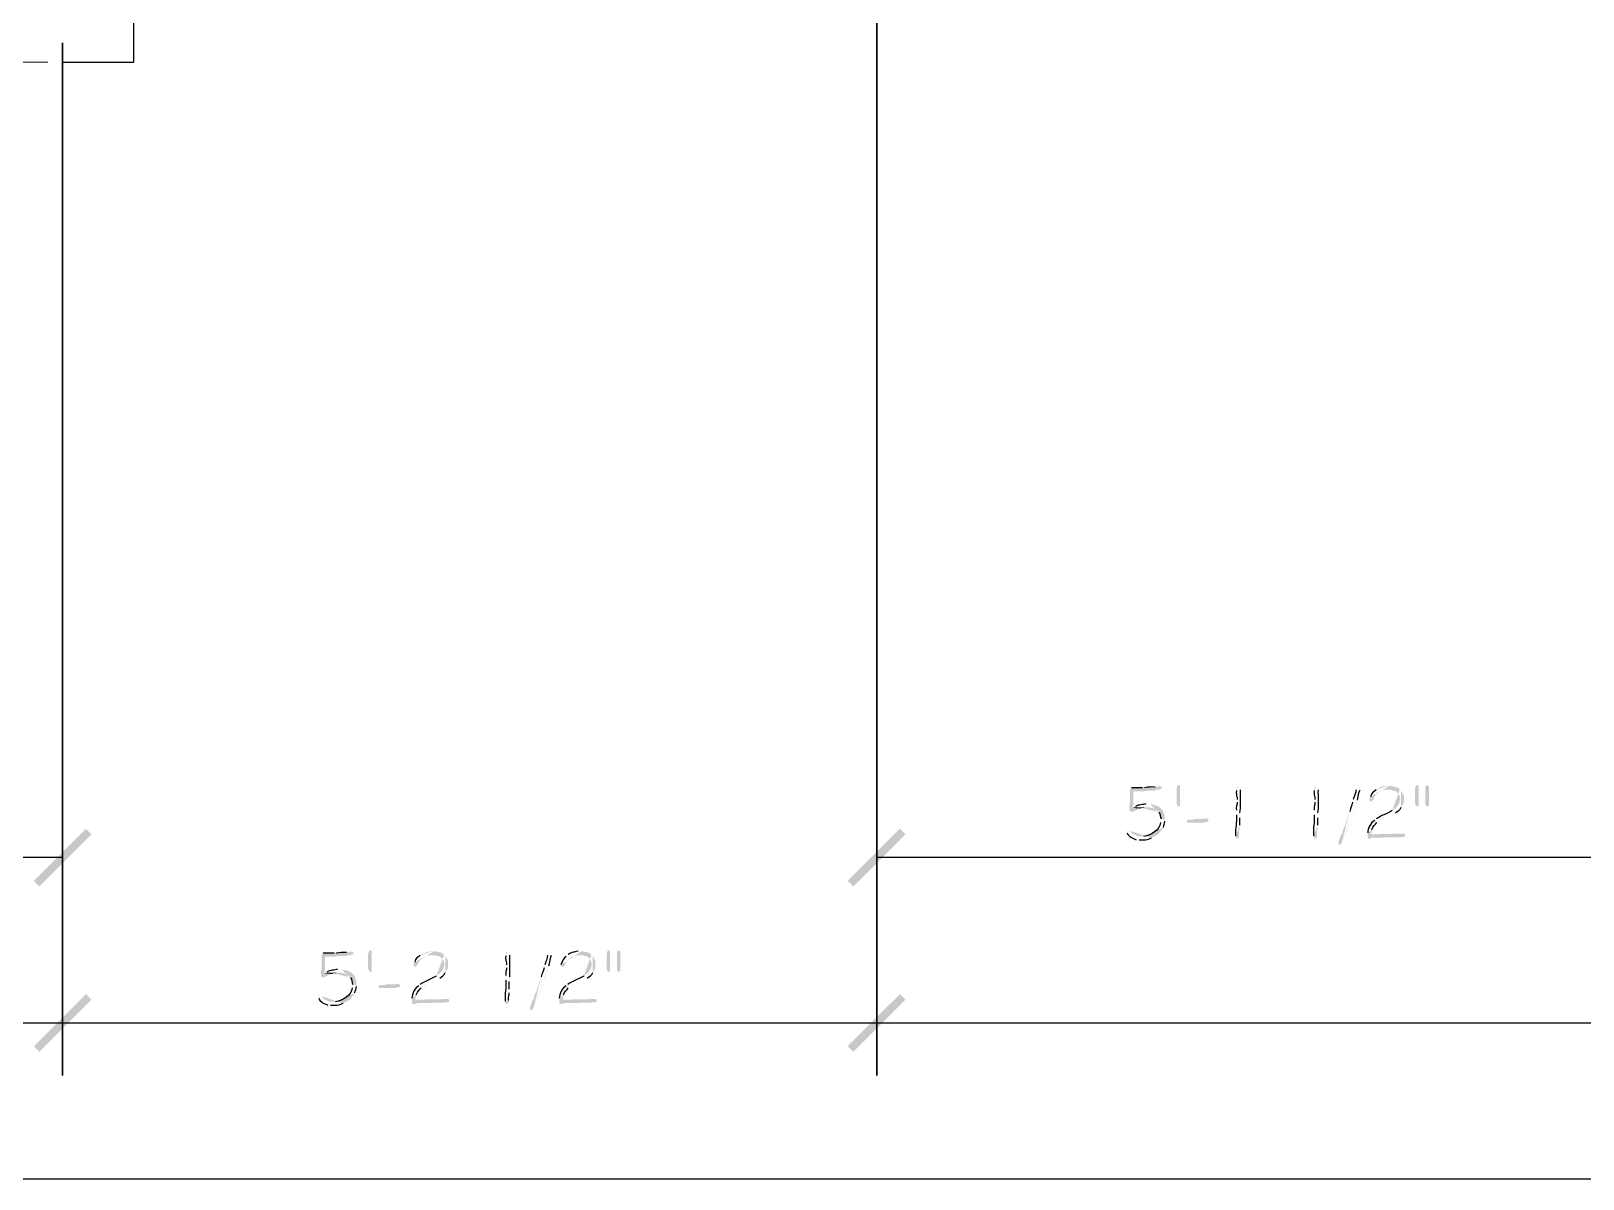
# Model space of a CAD drawing. Header units: inches. Extents: x -167 to 6071, y -6287 to -2731.
# Drawn here: x 494.5 to 613.6, y -6161.3 to -6073.2 of the extents above; entities that cross this region are included whole.
import ezdxf

# ---------------------------------------------------------------- set-up
doc = ezdxf.new("R2010")
doc.units = ezdxf.units.IN
doc.header["$LTSCALE"] = 96
doc.header["$MEASUREMENT"] = 0
doc.linetypes.add('Dash', pattern=[0.225, 0.15, -0.075])
doc.layers.add('Furniture', color=7, linetype='Continuous', lineweight=5, true_color=0x994d00)
doc.layers.add('PDF_Geometry', color=7, linetype='Continuous', true_color=0x4a4a4a)
doc.layers.add('PDF_Solid Fills', color=7, linetype='Continuous')

msp = doc.modelspace()

# ---------------------------------------------------------------- hatches: boundary and pattern name
at = {"layer": 'PDF_Solid Fills', "true_color": 0x4a4a4a, "transparency": 33554559}
h = msp.add_hatch(color=251, dxfattribs=at)
h.paths.add_polyline_path([(581.13, -6131.14), (580.97, -6131.14), (580.76, -6131.19)], flags=0)
h.paths.add_polyline_path([(579.96, -6131.24), (579.8, -6131.24)], flags=0)
h.paths.add_polyline_path([(578.94, -6131.24), (578.89, -6131.3), (578.84, -6131.4), (578.84, -6132.47), (578.78, -6132.58), (578.78, -6132.95), (578.84, -6133.06), (578.94, -6133.11), (579, -6133.11), (579.53, -6132.84), (579.64, -6132.84), (579.05, -6132.79), (579.05, -6132.63), (579.1, -6132.52), (579.1, -6131.51), (579.9, -6131.51), (580.12, -6131.46), (580.76, -6131.46), (580.86, -6131.4), (581.08, -6131.4), (581.13, -6131.35), (581.18, -6131.35), (581.24, -6131.3), (581.29, -6131.3), (581.29, -6131.24), (581.24, -6131.19), (581.24, -6131.14)], flags=0)
for points in [[(582.68, -6131.3), (582.68, -6132.63), (582.57, -6132.68), (582.46, -6132.63), (582.46, -6132.52), (582.41, -6132.47), (582.41, -6131.3), (582.46, -6131.14), (582.46, -6131.08), (582.57, -6131.03), (582.68, -6131.08)], [(600.86, -6131.03), (600.76, -6131.08), (600.76, -6131.14), (600.7, -6131.3), (600.7, -6132.47), (600.76, -6132.52), (600.76, -6132.63), (600.86, -6132.68), (600.97, -6132.63), (600.97, -6131.08)], [(601.61, -6131.03), (601.5, -6131.14), (601.5, -6132.52), (601.56, -6132.63), (601.61, -6132.68), (601.72, -6132.63), (601.77, -6132.58), (601.77, -6131.19), (601.72, -6131.08)], [(579.16, -6132.74), (579.05, -6132.79), (579.64, -6132.84), (579.74, -6132.79), (579.9, -6132.79), (580.01, -6132.74), (580.17, -6132.74)], [(584.7, -6133.59), (584.6, -6133.59), (584.49, -6133.64), (583.8, -6133.64), (583.69, -6133.7), (583.26, -6133.7), (583.21, -6133.8), (583.26, -6133.91), (584.54, -6133.91), (584.6, -6133.86), (584.76, -6133.86), (584.86, -6133.8), (584.86, -6133.75), (584.81, -6133.64)], [(599.8, -6134.76), (597.34, -6134.82), (597.08, -6134.82), (597.08, -6135.14), (597.29, -6135.14), (597.34, -6135.08), (599.74, -6135.03), (599.8, -6135.03), (599.9, -6134.98), (599.96, -6134.92), (599.9, -6134.82), (599.9, -6134.76)], [(520.65, -6143.99), (520.65, -6145.32), (520.54, -6145.38), (520.44, -6145.32), (520.44, -6145.22), (520.38, -6145.16), (520.38, -6143.99), (520.44, -6143.83), (520.44, -6143.78), (520.54, -6143.72), (520.65, -6143.78)], [(538.84, -6143.72), (538.73, -6143.78), (538.73, -6143.83), (538.68, -6143.99), (538.68, -6145.16), (538.73, -6145.22), (538.73, -6145.32), (538.84, -6145.38), (538.94, -6145.32), (538.94, -6143.78)], [(539.58, -6143.72), (539.53, -6143.78), (539.48, -6143.83), (539.48, -6145.22), (539.53, -6145.32), (539.58, -6145.38), (539.69, -6145.32), (539.74, -6145.27), (539.74, -6143.88), (539.69, -6143.78)], [(517.13, -6145.43), (517.02, -6145.48), (517.61, -6145.54), (517.72, -6145.48), (517.88, -6145.48), (517.98, -6145.43), (518.14, -6145.43)], [(522.68, -6146.28), (522.57, -6146.28), (522.46, -6146.34), (521.77, -6146.34), (521.66, -6146.39), (521.24, -6146.39), (521.18, -6146.5), (521.24, -6146.6), (522.52, -6146.6), (522.57, -6146.55), (522.73, -6146.55), (522.84, -6146.5), (522.84, -6146.44), (522.78, -6146.34)], [(526.46, -6147.46), (524.01, -6147.51), (523.74, -6147.51), (523.74, -6147.83), (523.96, -6147.83), (524.01, -6147.78), (526.41, -6147.72), (526.46, -6147.72), (526.57, -6147.67), (526.62, -6147.62), (526.57, -6147.51), (526.57, -6147.46)], [(537.77, -6147.46), (535.32, -6147.51), (535.05, -6147.51), (535.05, -6147.83), (535.26, -6147.83), (535.32, -6147.78), (537.72, -6147.72), (537.77, -6147.72), (537.88, -6147.67), (537.93, -6147.62), (537.88, -6147.51), (537.88, -6147.46)]]:
    msp.add_hatch(color=251, dxfattribs=at).paths.add_polyline_path(points)
h = msp.add_hatch(color=251, dxfattribs=at)
h.paths.add_polyline_path([(587.16, -6131.14), (587.05, -6131.19), (587, -6131.35), (587, -6131.46)], flags=0)
h.paths.add_polyline_path([(587.05, -6132.15), (587.05, -6132.36)], flags=0)
h.paths.add_polyline_path([(587, -6132.95), (587, -6133.32)], flags=0)
h.paths.add_polyline_path([(586.94, -6134.92), (586.94, -6135.08), (587.05, -6135.14), (587.16, -6135.08), (587.21, -6135.03), (587.21, -6134.5), (587.26, -6134.39), (587.26, -6134.12)], flags=0)
h.paths.add_polyline_path([(587.26, -6133.54), (587.26, -6133.16)], flags=0)
h.paths.add_polyline_path([(587.32, -6131.4), (587.32, -6131.3), (587.26, -6131.19)], flags=0)
h = msp.add_hatch(color=251, dxfattribs=at)
h.paths.add_polyline_path([(593.13, -6131.14), (593.02, -6131.19), (592.97, -6131.35), (592.97, -6131.46)], flags=0)
h.paths.add_polyline_path([(593.02, -6132.15), (593.02, -6132.36)], flags=0)
h.paths.add_polyline_path([(592.97, -6132.95), (592.97, -6133.32)], flags=0)
h.paths.add_polyline_path([(592.92, -6134.92), (592.92, -6135.08), (593.02, -6135.14), (593.13, -6135.08), (593.18, -6135.03), (593.18, -6134.5), (593.24, -6134.39), (593.24, -6134.12)], flags=0)
h.paths.add_polyline_path([(593.24, -6133.54), (593.24, -6133.16)], flags=0)
h.paths.add_polyline_path([(593.29, -6131.4), (593.29, -6131.3), (593.24, -6131.19)], flags=0)
h = msp.add_hatch(color=251, dxfattribs=at)
h.paths.add_polyline_path([(596.33, -6131.14), (596.28, -6131.19), (596.22, -6131.3), (596.17, -6131.4)], flags=0)
h.paths.add_polyline_path([(595.96, -6132.15), (595.96, -6132.26), (595.9, -6132.36)], flags=0)
h.paths.add_polyline_path([(595.69, -6133.06), (595.69, -6133.16), (595.64, -6133.27), (595.58, -6133.38), (595.53, -6133.48), (595.53, -6133.59), (595.48, -6133.7), (595.42, -6133.86), (595.37, -6133.96), (595.37, -6134.07), (595.32, -6134.18), (595.26, -6134.28), (595.21, -6134.39), (595.16, -6134.5), (595.16, -6134.6), (595.1, -6134.76), (595, -6134.92), (594.94, -6135.08), (594.89, -6135.24), (594.84, -6135.35), (594.84, -6135.46), (594.78, -6135.46), (594.84, -6135.56), (594.94, -6135.62), (595, -6135.56), (595.05, -6135.56), (595.05, -6135.46), (595.1, -6135.4)], flags=0)
h.paths.add_polyline_path([(595.1, -6135.4, 0.021662), (595.85, -6133.43)], flags=0)
h.paths.add_polyline_path([(595.85, -6133.43), (595.9, -6133.32), (595.96, -6133.16), (595.96, -6133.06), (596.06, -6132.84), (596.06, -6132.74), (596.17, -6132.52), (596.17, -6132.42), (596.22, -6132.31), (596.28, -6132.2)], flags=0)
h.paths.add_polyline_path([(596.49, -6131.4), (596.49, -6131.3), (596.44, -6131.19)], flags=0)
h = msp.add_hatch(color=251, dxfattribs=at)
h.paths.add_polyline_path([(599.53, -6131.4), (598.68, -6131.4), (598.89, -6131.4), (599, -6131.46), (599.1, -6131.46), (599.32, -6131.56), (599.32, -6131.62), (599.42, -6131.67), (599.48, -6131.78), (599.53, -6131.88), (599.53, -6131.99), (599.58, -6132.1), (599.53, -6132.2), (599.53, -6132.31), (599.48, -6132.42), (599.42, -6132.52), (599.42, -6132.58), (599.32, -6132.68), (599.26, -6132.74), (599.16, -6132.84), (599.05, -6132.9), (599.05, -6132.95), (598.94, -6133)], flags=0)
h.paths.add_polyline_path([(597.72, -6133.64), (597.66, -6133.64), (597.61, -6133.75)], flags=0)
h.paths.add_polyline_path([(597.08, -6134.71), (597.08, -6134.82), (597.34, -6134.82), (597.34, -6134.71), (597.4, -6134.55), (597.4, -6134.44)], flags=0)
h.paths.add_polyline_path([(597.77, -6133.91), (597.88, -6133.86), (597.98, -6133.8), (598.09, -6133.7), (598.2, -6133.7), (598.3, -6133.64), (598.41, -6133.59), (598.46, -6133.54), (598.62, -6133.48), (598.73, -6133.43), (598.89, -6133.32), (599, -6133.27), (599.1, -6133.22), (599.21, -6133.16)], flags=0)
h.paths.add_polyline_path([(599.64, -6132.74), (599.69, -6132.63), (599.74, -6132.58), (599.8, -6132.47), (599.85, -6132.36), (599.85, -6131.88), (599.8, -6131.72), (599.74, -6131.67), (599.69, -6131.56), (599.64, -6131.46)], flags=0)
h = msp.add_hatch(color=251, dxfattribs=at)
h.paths.add_polyline_path([(598.68, -6131.08), (598.52, -6131.08), (598.36, -6131.14), (598.25, -6131.14), (598.14, -6131.19), (598.04, -6131.19), (597.98, -6131.24), (597.77, -6131.35), (597.72, -6131.4)], flags=0)
h.paths.add_polyline_path([(597.29, -6131.94), (597.18, -6132.15), (597.24, -6132.26), (597.34, -6132.31), (597.4, -6132.26), (597.5, -6132.15), (597.5, -6132.1), (597.56, -6131.99), (597.61, -6131.94), (597.61, -6131.88), (597.66, -6131.83), (597.77, -6131.72), (597.88, -6131.67), (597.93, -6131.56), (598.04, -6131.51), (598.09, -6131.51), (598.3, -6131.4), (599.53, -6131.4), (599.48, -6131.3), (599.26, -6131.19), (599.16, -6131.19), (599.05, -6131.14), (598.94, -6131.14), (598.78, -6131.08)], flags=0)
h = msp.add_hatch(color=251, dxfattribs=at)
h.paths.add_polyline_path([(580.22, -6132.47), (580.06, -6132.47)], flags=0)
h.paths.add_polyline_path([(579.26, -6132.68), (579.16, -6132.74), (580.33, -6132.74), (580.44, -6132.79), (580.54, -6132.79), (580.86, -6132.95), (580.92, -6133), (580.97, -6133), (581.08, -6133.11)], flags=0)
h.paths.add_polyline_path([(581.24, -6133.64), (581.24, -6133.7), (581.18, -6133.8), (581.18, -6133.91)], flags=0)
h.paths.add_polyline_path([(579.9, -6134.98), (579.69, -6134.98), (580.7, -6134.98), (580.81, -6134.92), (580.92, -6134.87), (581.13, -6134.66), (581.18, -6134.55), (581.29, -6134.44), (581.34, -6134.39), (581.4, -6134.28)], flags=0)
h.paths.add_polyline_path([(581.5, -6133.8), (581.5, -6133.38), (581.4, -6133.16), (581.4, -6133.06), (581.34, -6132.95), (581.24, -6132.9), (581.18, -6132.79), (581.13, -6132.74), (580.92, -6132.63), (580.86, -6132.58), (580.76, -6132.58), (580.6, -6132.52), (580.49, -6132.52), (580.38, -6132.47)], flags=0)
h = msp.add_hatch(color=251, dxfattribs=at)
h.paths.add_polyline_path([(578.73, -6134.55), (578.68, -6134.55), (578.62, -6134.66), (578.62, -6134.71)], flags=0)
h.paths.add_polyline_path([(579.32, -6135.24), (579.53, -6135.24)], flags=0)
h.paths.add_polyline_path([(580.49, -6135.08), (580.6, -6135.03), (580.7, -6134.98), (579.48, -6134.98), (579.37, -6134.92), (579.26, -6134.87), (579.21, -6134.87), (579.1, -6134.82), (579, -6134.76), (578.94, -6134.66), (578.89, -6134.66), (578.84, -6134.55)], flags=0)
h = msp.add_hatch(color=251, dxfattribs=at)
h.paths.add_polyline_path([(519.1, -6143.83), (518.94, -6143.83), (518.73, -6143.88)], flags=0)
h.paths.add_polyline_path([(517.93, -6143.94), (517.77, -6143.94)], flags=0)
h.paths.add_polyline_path([(516.92, -6143.94), (516.86, -6143.99), (516.81, -6144.1), (516.81, -6145.16), (516.76, -6145.27), (516.76, -6145.64), (516.81, -6145.75), (516.92, -6145.8), (516.97, -6145.8), (517.08, -6145.75), (517.18, -6145.7), (517.29, -6145.64), (517.4, -6145.59), (517.5, -6145.54), (517.61, -6145.54), (517.02, -6145.48), (517.02, -6145.32), (517.08, -6145.22), (517.08, -6144.2), (517.88, -6144.2), (518.09, -6144.15), (518.73, -6144.15), (518.84, -6144.1), (519.05, -6144.1), (519.1, -6144.04), (519.16, -6144.04), (519.21, -6143.99), (519.26, -6143.99), (519.26, -6143.94), (519.21, -6143.88), (519.21, -6143.83)], flags=0)
h = msp.add_hatch(color=251, dxfattribs=at)
h.paths.add_polyline_path([(525.34, -6143.78, 0.133918), (524.38, -6144.1)], flags=0)
h.paths.add_polyline_path([(523.96, -6144.63), (523.85, -6144.84), (523.9, -6144.95), (524.01, -6145), (524.17, -6144.84), (524.17, -6144.79), (524.22, -6144.68), (524.28, -6144.63), (524.28, -6144.58), (524.44, -6144.42), (524.54, -6144.36), (524.6, -6144.26), (524.7, -6144.2), (524.76, -6144.2), (524.86, -6144.15), (524.97, -6144.1), (526.2, -6144.1), (526.14, -6143.99), (526.04, -6143.94), (525.93, -6143.88), (525.82, -6143.88), (525.72, -6143.83), (525.61, -6143.83), (525.45, -6143.78)], flags=0)
h = msp.add_hatch(color=251, dxfattribs=at)
h.paths.add_polyline_path([(531.1, -6143.83), (531, -6143.88), (530.94, -6144.04), (530.94, -6144.15)], flags=0)
h.paths.add_polyline_path([(531, -6144.84), (531, -6145.06)], flags=0)
h.paths.add_polyline_path([(530.94, -6145.64), (530.94, -6146.02)], flags=0)
h.paths.add_polyline_path([(530.89, -6147.62), (530.89, -6147.78), (531, -6147.83), (531.1, -6147.78), (531.16, -6147.72), (531.16, -6147.56)], flags=0)
h.paths.add_polyline_path([(531.21, -6146.98), (531.21, -6146.71)], flags=0)
h.paths.add_polyline_path([(531.21, -6146.12), (531.21, -6145.86), (531.26, -6145.75)], flags=0)
h.paths.add_polyline_path([(531.26, -6144.1), (531.26, -6143.99), (531.21, -6143.88)], flags=0)
h = msp.add_hatch(color=251, dxfattribs=at)
h.paths.add_polyline_path([(534.3, -6143.83), (534.25, -6143.88), (534.2, -6143.99), (534.14, -6144.1)], flags=0)
h.paths.add_polyline_path([(533.93, -6144.84), (533.93, -6144.95), (533.88, -6145.06)], flags=0)
h.paths.add_polyline_path([(533.66, -6145.75), (533.66, -6145.86), (533.5, -6146.18), (533.5, -6146.28), (533.45, -6146.39), (533.4, -6146.55), (533.34, -6146.66), (533.34, -6146.76), (533.13, -6147.19), (533.13, -6147.3), (533.08, -6147.46), (532.97, -6147.62), (532.92, -6147.78), (532.86, -6147.94), (532.81, -6148.04), (532.81, -6148.15), (532.76, -6148.15), (532.81, -6148.26), (532.92, -6148.31), (532.97, -6148.26), (533.02, -6148.26), (533.02, -6148.15), (533.08, -6148.1)], flags=0)
h.paths.add_polyline_path([(533.08, -6148.1, 0.021773), (533.82, -6146.12)], flags=0)
h.paths.add_polyline_path([(534.25, -6144.9, 0.041027), (533.82, -6146.12)], flags=0)
h.paths.add_polyline_path([(534.46, -6144.1), (534.46, -6143.99), (534.41, -6143.88)], flags=0)
h = msp.add_hatch(color=251, dxfattribs=at)
h.paths.add_polyline_path([(536.65, -6143.78), (536.49, -6143.78)], flags=0)
h.paths.add_polyline_path([(535.74, -6144.04), (535.69, -6144.1), (535.58, -6144.2)], flags=0)
h.paths.add_polyline_path([(535.16, -6144.84), (535.21, -6144.95), (535.32, -6145), (535.37, -6144.95), (535.48, -6144.84), (535.48, -6144.79), (535.53, -6144.68), (535.58, -6144.63), (535.58, -6144.58), (535.64, -6144.52), (535.74, -6144.42), (535.85, -6144.36), (535.9, -6144.26), (536.01, -6144.2), (536.06, -6144.2), (536.17, -6144.15), (536.28, -6144.1), (537.5, -6144.1), (537.45, -6143.99), (537.34, -6143.94), (537.24, -6143.88), (537.13, -6143.88), (537.02, -6143.83), (536.92, -6143.83), (536.76, -6143.78)], flags=0)
h = msp.add_hatch(color=251, dxfattribs=at)
h.paths.add_polyline_path([(518.2, -6145.16), (518.04, -6145.16)], flags=0)
h.paths.add_polyline_path([(517.24, -6145.38), (517.13, -6145.43), (518.3, -6145.43), (518.41, -6145.48), (518.52, -6145.48), (518.62, -6145.54), (518.73, -6145.59), (518.84, -6145.64), (518.89, -6145.7), (518.94, -6145.7), (519.05, -6145.8)], flags=0)
h.paths.add_polyline_path([(519.21, -6146.34), (519.21, -6146.39), (519.16, -6146.5), (519.16, -6146.6)], flags=0)
h.paths.add_polyline_path([(517.88, -6147.67), (517.66, -6147.67), (518.68, -6147.67), (518.89, -6147.56), (519.1, -6147.35), (519.16, -6147.24), (519.32, -6147.08), (519.37, -6146.98)], flags=0)
h.paths.add_polyline_path([(519.48, -6146.5), (519.48, -6146.07), (519.42, -6145.96), (519.37, -6145.86), (519.37, -6145.75), (519.32, -6145.64), (519.21, -6145.59), (519.16, -6145.48), (519.1, -6145.43), (519, -6145.38), (518.89, -6145.32), (518.84, -6145.27), (518.73, -6145.27), (518.57, -6145.22), (518.46, -6145.22), (518.36, -6145.16)], flags=0)
h = msp.add_hatch(color=251, dxfattribs=at)
h.paths.add_polyline_path([(526.2, -6144.1), (525.34, -6144.1), (525.56, -6144.1), (525.66, -6144.15), (525.77, -6144.15), (525.88, -6144.2), (525.98, -6144.26), (525.98, -6144.31), (526.09, -6144.36), (526.14, -6144.47), (526.2, -6144.58), (526.2, -6144.68), (526.25, -6144.79), (526.2, -6144.9), (526.2, -6145), (526.14, -6145.11), (526.09, -6145.22), (526.09, -6145.27), (525.98, -6145.38), (525.93, -6145.43), (525.82, -6145.54), (525.72, -6145.59), (525.72, -6145.64), (525.61, -6145.7)], flags=0)
h.paths.add_polyline_path([(524.38, -6146.34), (524.33, -6146.34), (524.28, -6146.44)], flags=0)
h.paths.add_polyline_path([(523.74, -6147.4), (523.74, -6147.51), (524.01, -6147.51), (524.01, -6147.4), (524.06, -6147.24), (524.06, -6147.14)], flags=0)
h.paths.add_polyline_path([(524.44, -6146.6), (524.54, -6146.55), (524.65, -6146.5), (524.76, -6146.39), (524.86, -6146.39), (525.08, -6146.28), (525.13, -6146.23), (525.29, -6146.18), (525.4, -6146.12), (525.56, -6146.02), (525.88, -6145.86)], flags=0)
h.paths.add_polyline_path([(526.3, -6145.43), (526.36, -6145.32), (526.41, -6145.27), (526.46, -6145.16), (526.52, -6145.06), (526.52, -6144.58), (526.46, -6144.42), (526.41, -6144.36), (526.36, -6144.26), (526.3, -6144.15)], flags=0)
h = msp.add_hatch(color=251, dxfattribs=at)
h.paths.add_polyline_path([(537.5, -6144.1), (536.65, -6144.1), (536.86, -6144.1), (536.97, -6144.15), (537.08, -6144.15), (537.18, -6144.2), (537.29, -6144.26), (537.29, -6144.31), (537.4, -6144.36), (537.45, -6144.47), (537.5, -6144.58), (537.5, -6144.68), (537.56, -6144.79), (537.5, -6144.9), (537.5, -6145), (537.45, -6145.11), (537.4, -6145.22), (537.4, -6145.27), (537.29, -6145.38), (537.24, -6145.43), (537.13, -6145.54), (537.02, -6145.59), (537.02, -6145.64), (536.92, -6145.7)], flags=0)
h.paths.add_polyline_path([(535.69, -6146.34), (535.64, -6146.34), (535.58, -6146.44)], flags=0)
h.paths.add_polyline_path([(535.05, -6147.4), (535.05, -6147.51), (535.32, -6147.51), (535.32, -6147.4), (535.37, -6147.24), (535.37, -6147.14)], flags=0)
h.paths.add_polyline_path([(535.74, -6146.6), (535.85, -6146.55), (535.96, -6146.5), (536.06, -6146.39), (536.17, -6146.39), (536.38, -6146.28), (536.44, -6146.23), (536.6, -6146.18), (536.7, -6146.12), (536.86, -6146.02), (537.18, -6145.86)], flags=0)
h.paths.add_polyline_path([(537.61, -6145.43), (537.66, -6145.32), (537.72, -6145.27), (537.77, -6145.16), (537.82, -6145.06), (537.82, -6144.58), (537.77, -6144.42), (537.72, -6144.36), (537.61, -6144.15)], flags=0)
h = msp.add_hatch(color=251, dxfattribs=at)
h.paths.add_polyline_path([(516.7, -6147.24), (516.65, -6147.24), (516.6, -6147.35), (516.6, -6147.4)], flags=0)
h.paths.add_polyline_path([(517.29, -6147.94), (517.5, -6147.94)], flags=0)
h.paths.add_polyline_path([(518.46, -6147.78), (518.68, -6147.67), (517.45, -6147.67), (517.24, -6147.56), (517.18, -6147.56), (516.97, -6147.46), (516.92, -6147.35), (516.86, -6147.35), (516.81, -6147.24)], flags=0)

# ---------------------------------------------------------------- linework, layer by layer
at = {"layer": 'Furniture', "linetype": 'Dash', "ltscale": 0.4, "transparency": 33554687}
msp.add_lwpolyline([(428.92, -6057.59), (481.4, -6057.59), (481.4, -6075.56), (502.41, -6075.56), (502.41, -5997.59)], dxfattribs=at)
at = {"layer": 'PDF_Geometry'}
for points in [[(559.42, -6153.32), (559.42, -6056.04)], [(496.92, -6153.32), (496.92, -6074.07)]]:
    msp.add_lwpolyline(points, close=True, dxfattribs=at)
for points in [[(559.42, -6056.04), (559.42, -6140.58)], [(496.92, -6075.56), (502.41, -6075.56), (502.41, -6071.56)], [(496.92, -6074.07), (496.92, -6140.58)], [(259.42, -6136.58), (320.92, -6136.58), (428.92, -6136.58), (496.92, -6136.58)], [(559.42, -6136.58), (620.92, -6136.58), (728.92, -6136.58), (854.94, -6136.58), (962.94, -6136.58), (1024.44, -6136.58)], [(1690.41, -6149.32), (1624.44, -6149.32), (1386.89, -6149.32), (1324.44, -6149.32), (1086.94, -6149.32), (1024.44, -6149.32), (559.42, -6149.32), (496.92, -6149.32), (259.42, -6149.32), (196.92, -6149.32), (-40.58, -6149.32), (-106.6, -6149.32), (-102.6, -6149.32)], [(-112.1, -6161.27), (1695.9, -6161.27)]]:
    msp.add_lwpolyline(points, dxfattribs=at)
for points in [[(579.8, -6131.24), (579.51, -6131.24), (579.23, -6131.24), (578.94, -6131.24)], [(580.76, -6131.19), (580.32, -6131.17), (580.35, -6131.19), (579.96, -6131.24)], [(587, -6131.46), (586.96, -6132.02), (587.07, -6131.75), (587.05, -6132.15)], [(587.26, -6133.16), (587.38, -6132.84), (587.29, -6131.82), (587.32, -6131.4)], [(592.97, -6131.46), (592.93, -6132.02), (593.05, -6131.75), (593.02, -6132.15)], [(593.24, -6133.16), (593.35, -6132.84), (593.26, -6131.82), (593.29, -6131.4)], [(596.17, -6131.4), (596.19, -6131.57), (596.01, -6131.98), (595.96, -6132.15)], [(596.28, -6132.2), (596.33, -6132.06), (596.39, -6131.51), (596.49, -6131.4)], [(597.72, -6131.4), (597.53, -6131.6), (597.35, -6131.59), (597.29, -6131.94)], [(580.06, -6132.47), (579.81, -6132.58), (579.51, -6132.51), (579.26, -6132.68)], [(581.08, -6133.11), (581.17, -6133.28), (581.14, -6133.48), (581.24, -6133.64)], [(587, -6133.32), (587.03, -6133.94), (586.91, -6134.3), (586.94, -6134.92)], [(587.05, -6132.36), (587.07, -6132.7), (586.96, -6132.43), (587, -6132.95)], [(592.97, -6133.32), (593, -6133.94), (592.88, -6134.3), (592.92, -6134.92)], [(593.02, -6132.36), (593.04, -6132.7), (592.94, -6132.43), (592.97, -6132.95)], [(595.9, -6132.36), (595.84, -6132.67), (595.76, -6132.77), (595.69, -6133.06)], [(598.94, -6133), (598.55, -6133.23), (598.09, -6133.38), (597.72, -6133.64)], [(599.21, -6133.16), (599.36, -6133.04), (599.56, -6132.94), (599.64, -6132.74)], [(581.18, -6133.91), (581.12, -6134.53), (580.44, -6134.85), (579.9, -6134.98)], [(581.4, -6134.28), (581.42, -6134.12), (581.51, -6133.97), (581.5, -6133.8)], [(587.26, -6134.12), (587.26, -6133.93), (587.26, -6133.73), (587.26, -6133.54)], [(593.24, -6134.12), (593.24, -6133.93), (593.24, -6133.73), (593.24, -6133.54)], [(597.61, -6133.75), (597.29, -6133.9), (597.08, -6134.38), (597.08, -6134.71)], [(597.4, -6134.44), (597.49, -6134.18), (597.65, -6134.1), (597.77, -6133.91)], [(578.62, -6134.71), (578.73, -6135.04), (579.05, -6135.09), (579.32, -6135.24)], [(579.53, -6135.24), (579.87, -6135.25), (580.2, -6135.26), (580.49, -6135.08)], [(517.77, -6143.94), (517.49, -6143.94), (517.2, -6143.94), (516.92, -6143.94)], [(518.73, -6143.88), (518.29, -6143.87), (518.32, -6143.88), (517.93, -6143.94)], [(536.49, -6143.78), (536.1, -6143.89), (536.11, -6143.82), (535.74, -6144.04)], [(518.04, -6145.16), (517.78, -6145.27), (517.48, -6145.2), (517.24, -6145.38)], [(524.38, -6144.1), (524.19, -6144.29), (524.01, -6144.28), (523.96, -6144.63)], [(530.94, -6144.15), (530.9, -6144.71), (531.02, -6144.45), (531, -6144.84)], [(531, -6145.06), (531.02, -6145.39), (530.91, -6145.13), (530.94, -6145.64)], [(531.26, -6145.75), (531.26, -6145.2), (531.26, -6144.65), (531.26, -6144.1)], [(533.88, -6145.06), (533.82, -6145.36), (533.74, -6145.46), (533.66, -6145.75)], [(534.14, -6144.1), (534.16, -6144.26), (533.99, -6144.67), (533.93, -6144.84)], [(534.25, -6144.9), (534.31, -6144.76), (534.36, -6144.2), (534.46, -6144.1)], [(535.58, -6144.2), (535.28, -6144.31), (535.31, -6144.61), (535.16, -6144.84)], [(519.05, -6145.8), (519.14, -6145.97), (519.12, -6146.17), (519.21, -6146.34)], [(524.28, -6146.44), (523.96, -6146.59), (523.75, -6147.07), (523.74, -6147.4)], [(525.61, -6145.7), (525.21, -6145.92), (524.76, -6146.07), (524.38, -6146.34)], [(525.88, -6145.86), (526.03, -6145.73), (526.23, -6145.63), (526.3, -6145.43)], [(530.94, -6146.02), (530.98, -6146.64), (530.86, -6146.99), (530.89, -6147.62)], [(531.21, -6146.71), (531.21, -6146.51), (531.21, -6146.32), (531.21, -6146.12)], [(535.58, -6146.44), (535.27, -6146.59), (535.05, -6147.07), (535.05, -6147.4)], [(536.92, -6145.7), (536.52, -6145.92), (536.07, -6146.07), (535.69, -6146.34)], [(537.18, -6145.86), (537.34, -6145.73), (537.54, -6145.63), (537.61, -6145.43)], [(516.6, -6147.4), (516.7, -6147.73), (517.02, -6147.79), (517.29, -6147.94)], [(519.16, -6146.6), (519.1, -6147.22), (518.42, -6147.54), (517.88, -6147.67)], [(519.37, -6146.98), (519.39, -6146.81), (519.48, -6146.66), (519.48, -6146.5)], [(524.06, -6147.14), (524.19, -6146.8), (524.34, -6146.78), (524.44, -6146.6)], [(531.16, -6147.56), (531.13, -6147.1), (531.19, -6147.26), (531.21, -6146.98)], [(535.37, -6147.14), (535.46, -6146.87), (535.62, -6146.79), (535.74, -6146.6)], [(517.5, -6147.94), (517.84, -6147.94), (518.17, -6147.96), (518.46, -6147.78)]]:
    msp.add_open_spline(points, degree=3, dxfattribs=at)
at = {"layer": 'PDF_Solid Fills', "color": 251, "true_color": 0x4a4a4a, "transparency": 33554559}
for points in [[(494.73, -6138.39), (495.16, -6138.82), (498.73, -6134.39)], [(495.16, -6138.82), (498.73, -6134.39), (499.16, -6134.82)], [(561.18, -6134.39), (557.61, -6138.82), (557.18, -6138.39)], [(561.61, -6134.82), (561.18, -6134.39), (557.61, -6138.82)], [(498.73, -6147.08), (495.16, -6151.51), (494.73, -6151.08)], [(494.73, -6151.08), (495.16, -6151.51), (498.73, -6147.08)], [(499.16, -6147.51), (498.73, -6147.08), (495.16, -6151.51)], [(495.16, -6151.51), (498.73, -6147.08), (499.16, -6147.51)], [(561.18, -6147.08), (557.61, -6151.51), (557.18, -6151.08)], [(557.18, -6151.08), (557.61, -6151.51), (561.18, -6147.08)], [(561.61, -6147.51), (561.18, -6147.08), (557.61, -6151.51)], [(557.61, -6151.51), (561.18, -6147.08), (561.61, -6147.51)]]:
    msp.add_solid(points, dxfattribs=at)

doc.saveas('drawing.dxf')
